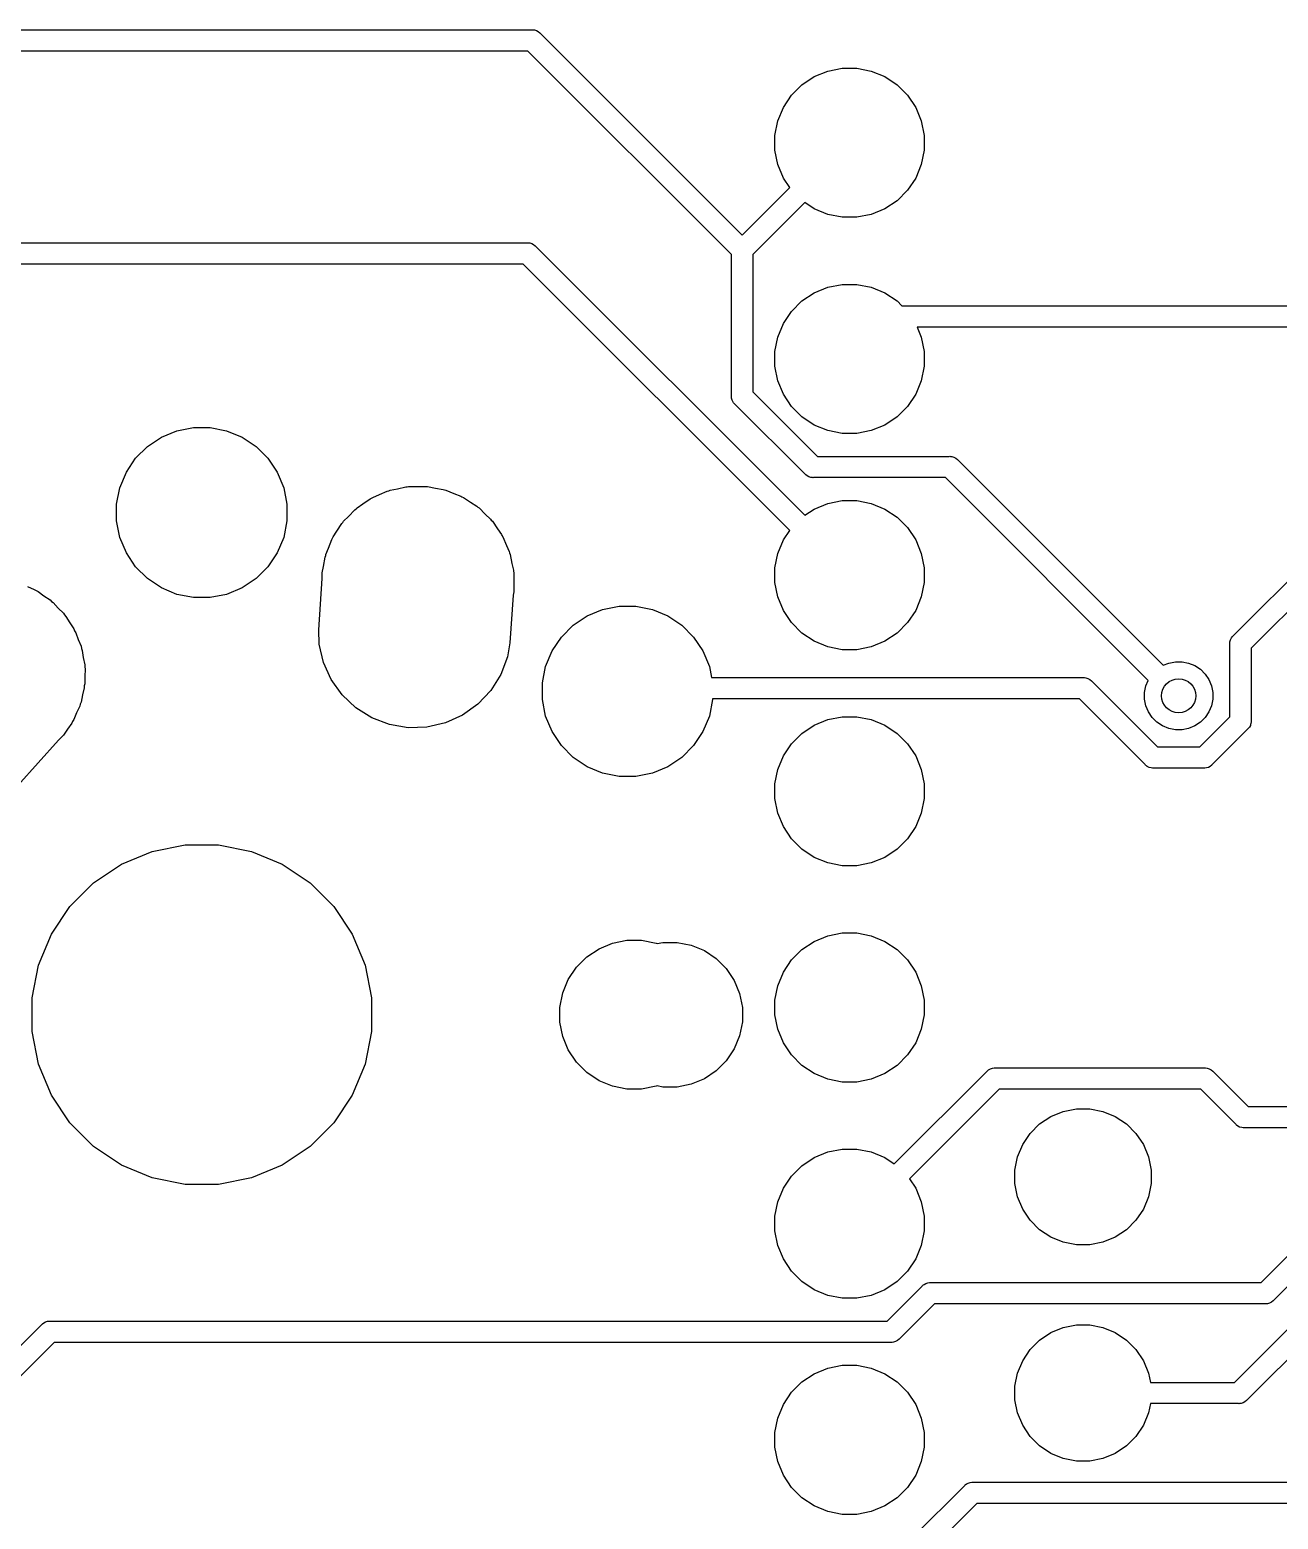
# Model space of a CAD drawing. Extents: x 53 to 306, y -113 to -55.
# Drawn here: x 97.99 to 112.66, y -72.6 to -55.1 of the extents above; entities that cross this region are included whole.
import ezdxf

# ---------------------------------------------------------------- set-up
doc = ezdxf.new("R2010")
doc.units = 0
doc.layers.add('BLACK', color=7, linetype='CONTINUOUS')

msp = doc.modelspace()

# ---------------------------------------------------------------- linework, layer by layer
at = {"layer": 'BLACK', "linetype": 'CONTINUOUS'}
for p, q in [((90.6153, -55.1033), (103.888, -55.1033)), ((103.888, -55.1033), (103.894, -55.1027)), ((103.894, -55.1027), (103.9, -55.1033)), ((103.9, -55.1033), (103.9, -55.1033)), ((103.9, -55.1033), (103.918, -55.1051)), ((103.918, -55.1051), (103.942, -55.1123)), ((103.942, -55.1123), (103.963, -55.1239)), ((103.963, -55.1239), (103.983, -55.1395)), ((103.983, -55.1395), (103.986, -55.1443)), ((103.986, -55.1443), (106.358, -57.5155)), ((103.842, -55.3533), (90.661, -55.3533)), ((106.233, -57.7441), (103.842, -55.3533)), ((107.205, -55.6534), (107.364, -55.5874)), ((107.364, -55.5874), (107.534, -55.5537)), ((107.534, -55.5537), (107.706, -55.5537)), ((107.706, -55.5537), (107.876, -55.5874)), ((107.876, -55.5874), (108.035, -55.6534)), ((106.939, -55.8714), (107.061, -55.7493)), ((107.061, -55.7493), (107.205, -55.6534)), ((108.035, -55.6534), (108.179, -55.7493)), ((108.179, -55.7493), (108.301, -55.8714)), ((106.843, -56.0149), (106.939, -55.8714)), ((108.301, -55.8714), (108.397, -56.0149)), ((106.744, -56.3437), (106.777, -56.1744)), ((106.777, -56.1744), (106.843, -56.0149)), ((108.397, -56.0149), (108.463, -56.1744)), ((108.463, -56.1744), (108.496, -56.3437)), ((106.744, -56.5163), (106.744, -56.3437)), ((108.496, -56.3437), (108.496, -56.5163)), ((106.777, -56.6856), (106.744, -56.5163)), ((108.496, -56.5163), (108.463, -56.6856)), ((106.843, -56.8451), (106.777, -56.6856)), ((108.463, -56.6856), (108.397, -56.8451)), ((106.917, -56.9558), (106.843, -56.8451)), ((108.397, -56.8451), (108.301, -56.9886)), ((106.358, -57.5155), (106.917, -56.9558)), ((108.301, -56.9886), (108.179, -57.1107)), ((107.094, -57.1326), (106.483, -57.7441)), ((107.205, -57.2066), (107.094, -57.1326)), ((107.364, -57.2726), (107.205, -57.2066)), ((108.035, -57.2066), (107.876, -57.2726)), ((108.179, -57.1107), (108.035, -57.2066)), ((107.534, -57.3063), (107.364, -57.2726)), ((107.706, -57.3063), (107.534, -57.3063)), ((107.876, -57.2726), (107.706, -57.3063)), ((90.7389, -57.6052), (103.834, -57.6052)), ((103.834, -57.6052), (103.84, -57.6046)), ((103.84, -57.6046), (103.846, -57.6052)), ((103.846, -57.6052), (103.846, -57.6052)), ((103.846, -57.6052), (103.865, -57.607)), ((103.865, -57.607), (103.888, -57.6142)), ((103.888, -57.6142), (103.91, -57.6258)), ((103.91, -57.6258), (103.929, -57.6414)), ((103.929, -57.6414), (103.933, -57.6462)), ((103.933, -57.6462), (107.094, -60.8074)), ((106.233, -59.4009), (106.233, -57.7441)), ((106.483, -57.7441), (106.483, -59.3552)), ((103.788, -57.8552), (90.7846, -57.8552)), ((106.917, -60.9842), (103.788, -57.8552)), ((107.364, -58.1274), (107.534, -58.0937)), ((107.534, -58.0937), (107.706, -58.0937)), ((107.706, -58.0937), (107.876, -58.1274)), ((107.061, -58.2893), (107.205, -58.1934)), ((107.205, -58.1934), (107.364, -58.1274)), ((107.876, -58.1274), (108.035, -58.1934)), ((108.035, -58.1934), (108.179, -58.2893)), ((106.843, -58.5549), (106.939, -58.4114)), ((106.939, -58.4114), (107.061, -58.2893)), ((108.179, -58.2893), (108.235, -58.3462)), ((108.235, -58.3462), (253.807, -58.3462)), ((106.777, -58.7144), (106.843, -58.5549)), ((253.807, -58.5962), (108.414, -58.5962)), ((108.414, -58.5962), (108.463, -58.7144)), ((106.744, -58.8837), (106.777, -58.7144)), ((108.463, -58.7144), (108.496, -58.8837)), ((106.744, -59.0563), (106.744, -58.8837)), ((108.496, -58.8837), (108.496, -59.0563)), ((112.128, -62.2246), (115.457, -58.895)), ((106.777, -59.2256), (106.744, -59.0563)), ((108.496, -59.0563), (108.463, -59.2256)), ((115.602, -59.1041), (112.337, -62.3691)), ((106.843, -59.3851), (106.777, -59.2256)), ((108.463, -59.2256), (108.397, -59.3851)), ((106.232, -59.407), (106.233, -59.4009)), ((106.235, -59.4315), (106.232, -59.407)), ((106.242, -59.4551), (106.235, -59.4315)), ((106.253, -59.4768), (106.242, -59.4551)), ((106.259, -59.484), (106.253, -59.4768)), ((106.269, -59.4958), (106.259, -59.484)), ((106.274, -59.4997), (106.269, -59.4958)), ((107.098, -60.324), (106.274, -59.4997)), ((106.483, -59.3552), (107.242, -60.115)), ((106.939, -59.5286), (106.843, -59.3851)), ((108.397, -59.3851), (108.301, -59.5286)), ((107.061, -59.6507), (106.939, -59.5286)), ((107.205, -59.7466), (107.061, -59.6507)), ((108.179, -59.6507), (108.035, -59.7466)), ((108.301, -59.5286), (108.179, -59.6507)), ((99.5383, -59.8888), (99.7203, -59.8134)), ((99.7203, -59.8134), (99.9135, -59.775)), ((99.9135, -59.775), (100.11, -59.775)), ((100.11, -59.775), (100.304, -59.8134)), ((100.304, -59.8134), (100.486, -59.8888)), ((107.364, -59.8126), (107.205, -59.7466)), ((107.534, -59.8463), (107.364, -59.8126)), ((107.706, -59.8463), (107.534, -59.8463)), ((107.876, -59.8126), (107.706, -59.8463)), ((108.035, -59.7466), (107.876, -59.8126)), ((99.2352, -60.1375), (99.3745, -59.9982)), ((99.3745, -59.9982), (99.5383, -59.8888)), ((100.486, -59.8888), (100.649, -59.9982)), ((100.649, -59.9982), (100.789, -60.1375)), ((99.1258, -60.3013), (99.2352, -60.1375)), ((100.789, -60.1375), (100.898, -60.3013)), ((107.242, -60.115), (108.792, -60.115)), ((108.792, -60.115), (108.798, -60.1144)), ((108.798, -60.1144), (108.805, -60.115)), ((108.805, -60.115), (108.805, -60.115)), ((108.805, -60.115), (108.823, -60.1168)), ((108.823, -60.1168), (108.847, -60.124)), ((108.847, -60.124), (108.868, -60.1356)), ((108.868, -60.1356), (108.887, -60.1512)), ((108.887, -60.1512), (108.891, -60.156)), ((108.891, -60.156), (111.305, -62.5699)), ((99.0504, -60.4833), (99.1258, -60.3013)), ((100.898, -60.3013), (100.974, -60.4833)), ((107.102, -60.3288), (107.098, -60.324)), ((107.107, -60.3327), (107.102, -60.3288)), ((107.121, -60.3444), (107.107, -60.3327)), ((107.143, -60.356), (107.121, -60.3444)), ((107.166, -60.3632), (107.143, -60.356)), ((107.185, -60.365), (107.166, -60.3632)), ((107.191, -60.3656), (107.185, -60.365)), ((107.185, -60.365), (107.185, -60.365)), ((107.197, -60.365), (107.191, -60.3656)), ((108.747, -60.365), (107.197, -60.365)), ((111.128, -62.7467), (108.747, -60.365)), ((99.012, -60.6765), (99.0504, -60.4833)), ((100.974, -60.4833), (101.012, -60.6765)), ((102.099, -60.5649), (102.191, -60.5236)), ((102.191, -60.5236), (102.209, -60.5195)), ((102.209, -60.5195), (102.224, -60.5132)), ((102.224, -60.5132), (102.312, -60.4958)), ((102.312, -60.4958), (102.407, -60.4738)), ((102.407, -60.4738), (102.425, -60.4733)), ((102.425, -60.4733), (102.441, -60.47)), ((102.441, -60.47), (102.534, -60.47)), ((102.534, -60.47), (102.628, -60.4671)), ((102.628, -60.4671), (102.645, -60.47)), ((102.645, -60.47), (102.663, -60.47)), ((102.663, -60.47), (102.756, -60.4886)), ((102.756, -60.4886), (102.847, -60.5038)), ((102.847, -60.5038), (102.863, -60.5097)), ((102.863, -60.5097), (102.88, -60.5132)), ((102.88, -60.5132), (102.971, -60.5509)), ((102.971, -60.5509), (103.054, -60.5824)), ((99.012, -60.8735), (99.012, -60.6765)), ((101.012, -60.6765), (101.012, -60.8735)), ((101.824, -60.732), (101.835, -60.7212)), ((101.835, -60.7212), (101.905, -60.6744)), ((101.905, -60.6744), (101.989, -60.6145)), ((101.989, -60.6145), (102.006, -60.6068)), ((102.006, -60.6068), (102.019, -60.598)), ((102.019, -60.598), (102.099, -60.5649)), ((103.054, -60.5824), (103.068, -60.591)), ((103.068, -60.591), (103.085, -60.598)), ((103.085, -60.598), (103.169, -60.6542)), ((103.169, -60.6542), (103.242, -60.6999)), ((103.242, -60.6999), (103.253, -60.7107)), ((103.253, -60.7107), (103.269, -60.7212)), ((103.269, -60.7212), (103.342, -60.7944)), ((107.205, -60.7334), (107.364, -60.6674)), ((107.364, -60.6674), (107.534, -60.6337)), ((107.534, -60.6337), (107.706, -60.6337)), ((107.706, -60.6337), (107.876, -60.6674)), ((107.876, -60.6674), (108.035, -60.7334)), ((99.0504, -61.0667), (99.012, -60.8735)), ((101.012, -60.8735), (100.974, -61.0667)), ((101.657, -60.9045), (101.67, -60.8903)), ((101.67, -60.8903), (101.678, -60.8779)), ((101.678, -60.8779), (101.736, -60.8198)), ((101.736, -60.8198), (101.808, -60.7431)), ((101.808, -60.7431), (101.824, -60.732)), ((103.342, -60.7944), (103.403, -60.8518)), ((103.403, -60.8518), (103.412, -60.8643)), ((103.412, -60.8643), (103.426, -60.8779)), ((103.426, -60.8779), (103.485, -60.9657)), ((107.094, -60.8074), (107.205, -60.7334)), ((108.035, -60.7334), (108.179, -60.8293)), ((108.179, -60.8293), (108.301, -60.9514)), ((99.1258, -61.2487), (99.0504, -61.0667)), ((100.974, -61.0667), (100.898, -61.2487)), ((101.539, -61.0923), (101.549, -61.0756)), ((101.549, -61.0756), (101.555, -61.0621)), ((101.555, -61.0621), (101.6, -60.9952)), ((101.6, -60.9952), (101.657, -60.9045)), ((103.485, -60.9657), (103.532, -61.0323)), ((103.532, -61.0323), (103.538, -61.0459)), ((103.538, -61.0459), (103.549, -61.0621)), ((103.549, -61.0621), (103.59, -61.1613)), ((106.843, -61.0949), (106.917, -60.9842)), ((108.301, -60.9514), (108.397, -61.0949)), ((99.2352, -61.4125), (99.1258, -61.2487)), ((100.898, -61.2487), (100.789, -61.4125)), ((101.47, -61.2668), (101.501, -61.1936)), ((101.501, -61.1936), (101.539, -61.0923)), ((103.59, -61.1613), (103.623, -61.2344)), ((103.623, -61.2344), (103.626, -61.2486)), ((103.626, -61.2486), (103.634, -61.2668)), ((106.777, -61.2544), (106.843, -61.0949)), ((108.397, -61.0949), (108.463, -61.2544)), ((99.3745, -61.5518), (99.2352, -61.4125)), ((100.789, -61.4125), (100.649, -61.5518)), ((101.427, -61.4842), (101.442, -61.407)), ((101.442, -61.407), (101.46, -61.2995)), ((101.46, -61.2995), (101.467, -61.281)), ((101.467, -61.281), (101.47, -61.2668)), ((103.634, -61.2668), (103.655, -61.3733)), ((103.655, -61.3733), (103.673, -61.4504)), ((106.744, -61.4237), (106.777, -61.2544)), ((106.744, -61.5963), (106.744, -61.4237)), ((108.463, -61.2544), (108.496, -61.4237)), ((108.496, -61.4237), (108.496, -61.5963)), ((99.5383, -61.6612), (99.3745, -61.5518)), ((100.649, -61.5518), (100.486, -61.6612)), ((101.386, -62.1536), (101.427, -61.55)), ((101.427, -61.55), (101.427, -61.4842)), ((103.673, -61.4504), (103.673, -61.4647)), ((103.673, -61.4647), (103.677, -61.4842)), ((103.677, -61.4842), (103.677, -61.5933)), ((103.677, -61.5933), (103.678, -61.6163)), ((106.777, -61.7656), (106.744, -61.5963)), ((108.496, -61.5963), (108.463, -61.7656)), ((97.9655, -61.6451), (98.0449, -61.678)), ((98.0449, -61.678), (98.0656, -61.6919)), ((98.0656, -61.6919), (98.0883, -61.7025)), ((98.0883, -61.7025), (98.1576, -61.7534)), ((98.1576, -61.7534), (98.2291, -61.8012)), ((99.7203, -61.7366), (99.5383, -61.6612)), ((99.9135, -61.775), (99.7203, -61.7366)), ((100.11, -61.775), (99.9135, -61.775)), ((100.304, -61.7366), (100.11, -61.775)), ((100.486, -61.6612), (100.304, -61.7366)), ((103.669, -61.7471), (103.631, -62.3067)), ((103.677, -61.7058), (103.669, -61.7471)), ((103.678, -61.6163), (103.677, -61.6265)), ((103.677, -61.6265), (103.677, -61.7058)), ((106.843, -61.9251), (106.777, -61.7656)), ((108.463, -61.7656), (108.397, -61.9251)), ((98.2291, -61.8012), (98.2468, -61.8188)), ((98.2468, -61.8188), (98.2669, -61.8336)), ((98.2669, -61.8336), (98.325, -61.897)), ((98.325, -61.897), (98.3858, -61.9579)), ((104.538, -61.9888), (104.72, -61.9134)), ((104.72, -61.9134), (104.914, -61.875)), ((104.914, -61.875), (105.11, -61.875)), ((105.11, -61.875), (105.304, -61.9134)), ((105.304, -61.9134), (105.486, -61.9888)), ((106.939, -62.0686), (106.843, -61.9251)), ((108.397, -61.9251), (108.301, -62.0686)), ((98.3858, -61.9579), (98.3997, -61.9786)), ((98.3997, -61.9786), (98.4166, -61.997)), ((98.4166, -61.997), (98.4611, -62.0705)), ((98.4611, -62.0705), (98.509, -62.1421)), ((104.235, -62.2375), (104.375, -62.0982)), ((104.375, -62.0982), (104.538, -61.9888)), ((105.486, -61.9888), (105.649, -62.0982)), ((105.649, -62.0982), (105.789, -62.2375)), ((107.061, -62.1907), (106.939, -62.0686)), ((108.301, -62.0686), (108.179, -62.1907)), ((98.509, -62.1421), (98.5185, -62.1652)), ((98.5185, -62.1652), (98.5315, -62.1865)), ((98.5315, -62.1865), (98.5608, -62.2672)), ((98.5608, -62.2672), (98.5938, -62.3468)), ((101.391, -62.3196), (101.386, -62.1536)), ((104.126, -62.4013), (104.235, -62.2375)), ((105.789, -62.2375), (105.898, -62.4013)), ((107.205, -62.2866), (107.061, -62.1907)), ((107.364, -62.3526), (107.205, -62.2866)), ((108.035, -62.2866), (107.876, -62.3526)), ((108.179, -62.1907), (108.035, -62.2866)), ((112.086, -62.3173), (112.088, -62.2928)), ((112.088, -62.2928), (112.096, -62.2692)), ((112.096, -62.2692), (112.107, -62.2475)), ((112.107, -62.2475), (112.119, -62.2332)), ((112.119, -62.2332), (112.123, -62.2285)), ((112.119, -62.2332), (112.119, -62.2332)), ((112.123, -62.2285), (112.128, -62.2246)), ((98.5938, -62.3468), (98.5986, -62.3714)), ((98.5986, -62.3714), (98.6072, -62.3948)), ((98.6072, -62.3948), (98.6202, -62.4796)), ((101.441, -62.5356), (101.391, -62.3196)), ((103.603, -62.4704), (103.525, -62.6776)), ((103.631, -62.3067), (103.603, -62.4704)), ((104.05, -62.5833), (104.126, -62.4013)), ((105.898, -62.4013), (105.974, -62.5833)), ((107.534, -62.3863), (107.364, -62.3526)), ((107.706, -62.3863), (107.534, -62.3863)), ((107.876, -62.3526), (107.706, -62.3863)), ((112.087, -62.3234), (112.086, -62.3173)), ((112.087, -63.1765), (112.087, -62.3234)), ((112.337, -62.3691), (112.337, -63.2222)), ((98.6202, -62.4796), (98.637, -62.5642)), ((98.637, -62.5642), (98.637, -62.5892)), ((98.637, -62.5892), (98.6408, -62.6139)), ((98.6408, -62.6139), (98.637, -62.6995)), ((101.532, -62.7377), (101.441, -62.5356)), ((104.012, -62.7765), (104.05, -62.5833)), ((105.974, -62.5833), (106, -62.7144)), ((111.305, -62.5699), (111.37, -62.5432)), ((111.37, -62.5432), (111.447, -62.5278)), ((111.447, -62.5278), (111.526, -62.5278)), ((111.526, -62.5278), (111.603, -62.5432)), ((111.603, -62.5432), (111.676, -62.5733)), ((111.676, -62.5733), (111.741, -62.6171)), ((111.741, -62.6171), (111.797, -62.6728)), ((98.6321, -62.8104), (98.631, -62.8352)), ((98.637, -62.7858), (98.6321, -62.8104)), ((98.637, -62.6995), (98.637, -62.7858)), ((101.66, -62.9181), (101.532, -62.7377)), ((103.525, -62.6776), (103.407, -62.8655)), ((104.012, -62.9735), (104.012, -62.7765)), ((106, -62.7144), (110.366, -62.7144)), ((110.366, -62.7144), (110.372, -62.7138)), ((110.372, -62.7138), (110.378, -62.7144)), ((110.378, -62.7144), (110.378, -62.7144)), ((110.378, -62.7144), (110.397, -62.7162)), ((110.397, -62.7162), (110.42, -62.7234)), ((110.42, -62.7234), (110.442, -62.735)), ((110.442, -62.735), (110.461, -62.7506)), ((110.461, -62.7506), (110.465, -62.7554)), ((110.465, -62.7554), (111.238, -63.5281)), ((111.086, -62.8884), (111.102, -62.8111)), ((111.102, -62.8111), (111.128, -62.7467)), ((111.797, -62.6728), (111.841, -62.7383)), ((111.841, -62.7383), (111.871, -62.8111)), ((111.871, -62.8111), (111.886, -62.8884)), ((98.6106, -62.9185), (98.5938, -63.0031)), ((98.631, -62.8352), (98.6106, -62.9185)), ((101.821, -63.07), (101.66, -62.9181)), ((103.407, -62.8655), (103.255, -63.0269)), ((104.05, -63.1667), (104.012, -62.9735)), ((106.012, -62.9735), (105.974, -63.1667)), ((110.32, -62.9644), (106.012, -62.9644)), ((106.012, -62.9644), (106.012, -62.9735)), ((111.093, -63.7372), (110.32, -62.9644)), ((111.086, -62.9672), (111.086, -62.8884)), ((111.102, -63.0445), (111.086, -62.9672)), ((111.886, -62.9672), (111.871, -63.0445)), ((111.886, -62.8884), (111.886, -62.9672)), ((98.542, -63.1282), (98.509, -63.2079)), ((98.5782, -63.0505), (98.542, -63.1282)), ((98.5842, -63.0263), (98.5782, -63.0505)), ((98.5938, -63.0031), (98.5842, -63.0263)), ((102.009, -63.1876), (101.821, -63.07)), ((103.075, -63.1555), (102.873, -63.2464)), ((103.255, -63.0269), (103.075, -63.1555)), ((104.126, -63.3487), (104.05, -63.1667)), ((105.974, -63.1667), (105.898, -63.3487)), ((107.364, -63.2074), (107.534, -63.1737)), ((107.534, -63.1737), (107.706, -63.1737)), ((107.706, -63.1737), (107.876, -63.2074)), ((111.132, -63.1173), (111.102, -63.0445)), ((111.176, -63.1828), (111.132, -63.1173)), ((111.841, -63.1173), (111.797, -63.1828)), ((111.871, -63.0445), (111.841, -63.1173)), ((98.4338, -63.3204), (98.3858, -63.3921)), ((98.4845, -63.2513), (98.4338, -63.3204)), ((98.495, -63.2287), (98.4845, -63.2513)), ((98.509, -63.2079), (98.495, -63.2287)), ((102.217, -63.2662), (102.009, -63.1876)), ((102.435, -63.3028), (102.217, -63.2662)), ((102.657, -63.2962), (102.435, -63.3028)), ((102.873, -63.2464), (102.657, -63.2962)), ((104.235, -63.5125), (104.126, -63.3487)), ((105.898, -63.3487), (105.789, -63.5125)), ((107.061, -63.3693), (107.205, -63.2734)), ((107.205, -63.2734), (107.364, -63.2074)), ((107.876, -63.2074), (108.035, -63.2734)), ((108.035, -63.2734), (108.179, -63.3693)), ((111.231, -63.2385), (111.176, -63.1828)), ((111.297, -63.2823), (111.231, -63.2385)), ((111.37, -63.3124), (111.297, -63.2823)), ((111.447, -63.3278), (111.37, -63.3124)), ((111.526, -63.3278), (111.447, -63.3278)), ((111.603, -63.3124), (111.526, -63.3278)), ((111.676, -63.2823), (111.603, -63.3124)), ((111.741, -63.2385), (111.676, -63.2823)), ((111.735, -63.5281), (112.087, -63.1765)), ((111.797, -63.1828), (111.741, -63.2385)), ((112.296, -63.321), (111.88, -63.7371)), ((112.3, -63.3171), (112.296, -63.321)), ((112.31, -63.306), (112.3, -63.3171)), ((112.316, -63.2981), (112.31, -63.306)), ((112.328, -63.2764), (112.316, -63.2981)), ((112.331, -63.2662), (112.328, -63.2764)), ((112.335, -63.2528), (112.331, -63.2662)), ((112.337, -63.2344), (112.335, -63.2528)), ((112.337, -63.2222), (112.337, -63.2283)), ((112.337, -63.2283), (112.337, -63.2344)), ((112.337, -63.2344), (112.337, -63.2344)), ((98.3289, -63.4491), (97.0024, -64.9274)), ((98.3858, -63.3921), (98.3289, -63.4491)), ((104.375, -63.6518), (104.235, -63.5125)), ((105.789, -63.5125), (105.649, -63.6518)), ((106.843, -63.6349), (106.939, -63.4914)), ((106.939, -63.4914), (107.061, -63.3693)), ((108.179, -63.3693), (108.301, -63.4914)), ((108.301, -63.4914), (108.397, -63.6349)), ((104.538, -63.7612), (104.375, -63.6518)), ((105.649, -63.6518), (105.486, -63.7612)), ((106.777, -63.7944), (106.843, -63.6349)), ((108.397, -63.6349), (108.463, -63.7944)), ((111.238, -63.5281), (111.735, -63.5281)), ((104.72, -63.8366), (104.538, -63.7612)), ((104.914, -63.875), (104.72, -63.8366)), ((105.11, -63.875), (104.914, -63.875)), ((105.304, -63.8366), (105.11, -63.875)), ((105.486, -63.7612), (105.304, -63.8366)), ((106.744, -63.9637), (106.777, -63.7944)), ((108.463, -63.7944), (108.496, -63.9637)), ((111.097, -63.7419), (111.093, -63.7372)), ((111.102, -63.7458), (111.097, -63.7419)), ((111.115, -63.7568), (111.102, -63.7458)), ((111.102, -63.7458), (111.102, -63.7458)), ((111.116, -63.7575), (111.115, -63.7568)), ((111.138, -63.7691), (111.116, -63.7575)), ((111.161, -63.7763), (111.138, -63.7691)), ((111.18, -63.7781), (111.161, -63.7763)), ((111.186, -63.7787), (111.18, -63.7781)), ((111.18, -63.7781), (111.18, -63.7781)), ((111.192, -63.7781), (111.186, -63.7787)), ((111.781, -63.7781), (111.192, -63.7781)), ((111.787, -63.7787), (111.781, -63.7781)), ((111.793, -63.7781), (111.787, -63.7787)), ((111.811, -63.7763), (111.793, -63.7781)), ((111.793, -63.7781), (111.793, -63.7781)), ((111.835, -63.7691), (111.811, -63.7763)), ((111.857, -63.7575), (111.835, -63.7691)), ((111.876, -63.7419), (111.857, -63.7575)), ((111.88, -63.7371), (111.876, -63.7419)), ((106.744, -64.1363), (106.744, -63.9637)), ((108.496, -63.9637), (108.496, -64.1363)), ((106.777, -64.3056), (106.744, -64.1363)), ((108.496, -64.1363), (108.463, -64.3056)), ((106.843, -64.4651), (106.777, -64.3056)), ((108.463, -64.3056), (108.397, -64.4651)), ((106.939, -64.6086), (106.843, -64.4651)), ((108.397, -64.4651), (108.301, -64.6086)), ((99.4304, -64.7577), (99.8156, -64.6811)), ((99.8156, -64.6811), (100.208, -64.6811)), ((100.208, -64.6811), (100.594, -64.7577)), ((107.061, -64.7307), (106.939, -64.6086)), ((107.205, -64.8266), (107.061, -64.7307)), ((108.179, -64.7307), (108.035, -64.8266)), ((108.301, -64.6086), (108.179, -64.7307)), ((98.741, -65.1262), (99.0675, -64.908)), ((99.0675, -64.908), (99.4304, -64.7577)), ((100.594, -64.7577), (100.956, -64.908)), ((100.956, -64.908), (101.283, -65.1262)), ((107.364, -64.8926), (107.205, -64.8266)), ((107.534, -64.9263), (107.364, -64.8926)), ((107.876, -64.8926), (107.706, -64.9263)), ((108.035, -64.8266), (107.876, -64.8926)), ((107.706, -64.9263), (107.534, -64.9263)), ((98.4632, -65.404), (98.741, -65.1262)), ((101.283, -65.1262), (101.561, -65.404)), ((98.245, -65.7305), (98.4632, -65.404)), ((101.561, -65.404), (101.779, -65.7305)), ((98.0947, -66.0934), (98.245, -65.7305)), ((101.779, -65.7305), (101.929, -66.0934)), ((104.837, -65.8336), (105.006, -65.8)), ((105.006, -65.8), (105.178, -65.8)), ((105.178, -65.8), (105.347, -65.8336)), ((107.205, -65.8134), (107.364, -65.7474)), ((107.364, -65.7474), (107.534, -65.7137)), ((107.534, -65.7137), (107.706, -65.7137)), ((107.706, -65.7137), (107.876, -65.7474)), ((107.876, -65.7474), (108.035, -65.8134)), ((104.534, -65.9953), (104.678, -65.8996)), ((104.678, -65.8996), (104.837, -65.8336)), ((105.347, -65.8336), (105.359, -65.8387)), ((105.359, -65.8387), (105.428, -65.825)), ((105.428, -65.825), (105.596, -65.825)), ((105.596, -65.825), (105.76, -65.8577)), ((105.76, -65.8577), (105.915, -65.9217)), ((105.915, -65.9217), (106.054, -66.0148)), ((106.939, -66.0314), (107.061, -65.9093)), ((107.061, -65.9093), (107.205, -65.8134)), ((108.035, -65.8134), (108.179, -65.9093)), ((108.179, -65.9093), (108.301, -66.0314)), ((98.0181, -66.4786), (98.0947, -66.0934)), ((101.929, -66.0934), (102.006, -66.4786)), ((104.317, -66.2605), (104.412, -66.1172)), ((104.412, -66.1172), (104.534, -65.9953)), ((106.054, -66.0148), (106.172, -66.1332)), ((106.172, -66.1332), (106.265, -66.2724)), ((106.843, -66.1749), (106.939, -66.0314)), ((108.301, -66.0314), (108.397, -66.1749)), ((104.251, -66.4198), (104.317, -66.2605)), ((106.265, -66.2724), (106.329, -66.4271)), ((106.777, -66.3344), (106.843, -66.1749)), ((108.397, -66.1749), (108.463, -66.3344)), ((98.0181, -66.8714), (98.0181, -66.4786)), ((102.006, -66.4786), (102.006, -66.8714)), ((104.217, -66.5888), (104.251, -66.4198)), ((106.329, -66.4271), (106.362, -66.5913)), ((106.744, -66.5037), (106.777, -66.3344)), ((108.463, -66.3344), (108.496, -66.5037)), ((104.217, -66.7612), (104.217, -66.5888)), ((106.362, -66.5913), (106.362, -66.7587)), ((106.744, -66.6763), (106.744, -66.5037)), ((106.777, -66.8456), (106.744, -66.6763)), ((108.496, -66.6763), (108.463, -66.8456)), ((108.496, -66.5037), (108.496, -66.6763)), ((104.251, -66.9302), (104.217, -66.7612)), ((106.362, -66.7587), (106.329, -66.9229)), ((106.843, -67.0051), (106.777, -66.8456)), ((108.463, -66.8456), (108.397, -67.0051)), ((98.0947, -67.2566), (98.0181, -66.8714)), ((102.006, -66.8714), (101.929, -67.2566)), ((104.317, -67.0895), (104.251, -66.9302)), ((106.329, -66.9229), (106.265, -67.0776)), ((106.939, -67.1486), (106.843, -67.0051)), ((108.397, -67.0051), (108.301, -67.1486)), ((104.412, -67.2328), (104.317, -67.0895)), ((106.265, -67.0776), (106.172, -67.2168)), ((107.061, -67.2707), (106.939, -67.1486)), ((108.301, -67.1486), (108.179, -67.2707)), ((98.245, -67.6195), (98.0947, -67.2566)), ((101.929, -67.2566), (101.779, -67.6195)), ((104.534, -67.3547), (104.412, -67.2328)), ((104.678, -67.4504), (104.534, -67.3547)), ((106.054, -67.3352), (105.915, -67.4283)), ((106.172, -67.2168), (106.054, -67.3352)), ((107.205, -67.3666), (107.061, -67.2707)), ((107.364, -67.4326), (107.205, -67.3666)), ((108.035, -67.3666), (107.876, -67.4326)), ((108.179, -67.2707), (108.035, -67.3666)), ((108.146, -68.4274), (109.231, -67.3419)), ((109.231, -67.3419), (109.235, -67.3372)), ((109.235, -67.3372), (109.24, -67.3333)), ((109.24, -67.3333), (109.254, -67.3216)), ((109.254, -67.3216), (109.276, -67.31)), ((109.276, -67.31), (109.299, -67.3028)), ((109.299, -67.3028), (109.318, -67.301)), ((109.318, -67.301), (109.324, -67.3004)), ((109.318, -67.301), (109.318, -67.301)), ((109.324, -67.3004), (109.33, -67.301)), ((109.33, -67.301), (111.791, -67.301)), ((111.791, -67.301), (111.797, -67.3004)), ((111.797, -67.3004), (111.803, -67.301)), ((111.803, -67.301), (111.803, -67.301)), ((111.803, -67.301), (111.822, -67.3028)), ((111.822, -67.3028), (111.845, -67.31)), ((111.845, -67.31), (111.867, -67.3216)), ((111.867, -67.3216), (111.886, -67.3372)), ((111.886, -67.3372), (111.89, -67.342)), ((111.89, -67.342), (112.302, -67.7541)), ((104.837, -67.5164), (104.678, -67.4504)), ((105.006, -67.55), (104.837, -67.5164)), ((105.178, -67.55), (105.006, -67.55)), ((105.347, -67.5164), (105.178, -67.55)), ((105.359, -67.5113), (105.347, -67.5164)), ((105.428, -67.525), (105.359, -67.5113)), ((105.596, -67.525), (105.428, -67.525)), ((105.76, -67.4923), (105.596, -67.525)), ((105.915, -67.4283), (105.76, -67.4923)), ((107.534, -67.4663), (107.364, -67.4326)), ((107.706, -67.4663), (107.534, -67.4663)), ((107.876, -67.4326), (107.706, -67.4663)), ((109.376, -67.551), (108.323, -68.6042)), ((111.745, -67.551), (109.376, -67.551)), ((112.157, -67.9632), (111.745, -67.551)), ((98.4632, -67.946), (98.245, -67.6195)), ((101.779, -67.6195), (101.561, -67.946)), ((109.853, -67.9586), (109.984, -67.871)), ((109.984, -67.871), (110.13, -67.8107)), ((110.13, -67.8107), (110.284, -67.78)), ((110.284, -67.78), (110.442, -67.78)), ((110.442, -67.78), (110.596, -67.8107)), ((110.596, -67.8107), (110.742, -67.871)), ((110.742, -67.871), (110.873, -67.9586)), ((112.302, -67.7541), (114.459, -67.7541)), ((98.741, -68.2238), (98.4632, -67.946)), ((101.561, -67.946), (101.283, -68.2238)), ((109.654, -68.2011), (109.742, -68.07)), ((109.742, -68.07), (109.853, -67.9586)), ((110.873, -67.9586), (110.984, -68.07)), ((110.984, -68.07), (111.072, -68.2011)), ((112.161, -67.9679), (112.157, -67.9632)), ((112.166, -67.9718), (112.161, -67.9679)), ((112.18, -67.9835), (112.166, -67.9718)), ((112.166, -67.9718), (112.166, -67.9718)), ((112.202, -67.9951), (112.18, -67.9835)), ((112.226, -68.0023), (112.202, -67.9951)), ((112.244, -68.0041), (112.226, -68.0023)), ((112.25, -68.0047), (112.244, -68.0041)), ((112.244, -68.0041), (112.244, -68.0041)), ((112.256, -68.0041), (112.25, -68.0047)), ((114.505, -68.0041), (112.256, -68.0041)), ((99.0675, -68.442), (98.741, -68.2238)), ((101.283, -68.2238), (100.956, -68.442)), ((109.594, -68.3466), (109.654, -68.2011)), ((111.072, -68.2011), (111.132, -68.3466)), ((107.061, -68.4493), (107.205, -68.3534)), ((107.205, -68.3534), (107.364, -68.2874)), ((107.364, -68.2874), (107.534, -68.2537)), ((107.534, -68.2537), (107.706, -68.2537)), ((107.706, -68.2537), (107.876, -68.2874)), ((107.876, -68.2874), (108.035, -68.3534)), ((108.035, -68.3534), (108.146, -68.4274)), ((109.563, -68.5012), (109.594, -68.3466)), ((111.132, -68.3466), (111.163, -68.5012)), ((99.4304, -68.5923), (99.0675, -68.442)), ((99.8156, -68.6689), (99.4304, -68.5923)), ((100.594, -68.5923), (100.208, -68.6689)), ((100.956, -68.442), (100.594, -68.5923)), ((106.843, -68.7149), (106.939, -68.5714)), ((106.939, -68.5714), (107.061, -68.4493)), ((109.563, -68.6588), (109.563, -68.5012)), ((111.163, -68.5012), (111.163, -68.6588)), ((100.208, -68.6689), (99.8156, -68.6689)), ((106.777, -68.8744), (106.843, -68.7149)), ((108.323, -68.6042), (108.397, -68.7149)), ((108.397, -68.7149), (108.463, -68.8744)), ((109.594, -68.8134), (109.563, -68.6588)), ((111.163, -68.6588), (111.132, -68.8134)), ((106.744, -69.0437), (106.777, -68.8744)), ((108.463, -68.8744), (108.496, -69.0437)), ((109.654, -68.9589), (109.594, -68.8134)), ((111.132, -68.8134), (111.072, -68.9589)), ((106.744, -69.2163), (106.744, -69.0437)), ((108.496, -69.0437), (108.496, -69.2163)), ((109.742, -69.09), (109.654, -68.9589)), ((109.853, -69.2014), (109.742, -69.09)), ((110.984, -69.09), (110.873, -69.2014)), ((111.072, -68.9589), (110.984, -69.09)), ((106.777, -69.3856), (106.744, -69.2163)), ((108.496, -69.2163), (108.463, -69.3856)), ((109.984, -69.289), (109.853, -69.2014)), ((110.13, -69.3493), (109.984, -69.289)), ((110.742, -69.289), (110.596, -69.3493)), ((110.873, -69.2014), (110.742, -69.289)), ((106.843, -69.5451), (106.777, -69.3856)), ((108.463, -69.3856), (108.397, -69.5451)), ((110.284, -69.38), (110.13, -69.3493)), ((110.442, -69.38), (110.284, -69.38)), ((110.596, -69.3493), (110.442, -69.38)), ((112.453, -69.8227), (112.862, -69.4133)), ((106.939, -69.6886), (106.843, -69.5451)), ((108.397, -69.5451), (108.301, -69.6886)), ((113.007, -69.6224), (112.598, -70.0317)), ((107.061, -69.8107), (106.939, -69.6886)), ((107.205, -69.9066), (107.061, -69.8107)), ((108.179, -69.8107), (108.035, -69.9066)), ((108.301, -69.6886), (108.179, -69.8107)), ((108.517, -69.8317), (108.54, -69.8245)), ((108.54, -69.8245), (108.559, -69.8227)), ((108.559, -69.8227), (108.565, -69.8221)), ((108.559, -69.8227), (108.559, -69.8227)), ((108.565, -69.8221), (108.571, -69.8227)), ((108.571, -69.8227), (112.453, -69.8227)), ((107.364, -69.9726), (107.205, -69.9066)), ((107.534, -70.0063), (107.364, -69.9726)), ((107.876, -69.9726), (107.706, -70.0063)), ((108.035, -69.9066), (107.876, -69.9726)), ((108.061, -70.275), (108.472, -69.8636)), ((108.472, -69.8636), (108.476, -69.8589)), ((108.476, -69.8589), (108.481, -69.855)), ((108.481, -69.855), (108.495, -69.8433)), ((108.495, -69.8433), (108.517, -69.8317)), ((112.143, -70.995), (113.274, -69.8636)), ((107.706, -70.0063), (107.534, -70.0063)), ((108.617, -70.0727), (108.205, -70.484)), ((112.499, -70.0727), (108.617, -70.0727)), ((113.419, -70.0727), (112.287, -71.204)), ((112.505, -70.0733), (112.499, -70.0727)), ((112.511, -70.0727), (112.505, -70.0733)), ((112.529, -70.0709), (112.511, -70.0727)), ((112.511, -70.0727), (112.511, -70.0727)), ((112.553, -70.0637), (112.529, -70.0709)), ((112.575, -70.0521), (112.553, -70.0637)), ((112.594, -70.0365), (112.575, -70.0521)), ((112.598, -70.0317), (112.594, -70.0365)), ((96.7358, -71.7123), (98.1322, -70.3159)), ((98.1322, -70.3159), (98.1361, -70.3112)), ((98.1361, -70.3112), (98.1408, -70.3073)), ((98.1408, -70.3073), (98.1551, -70.2956)), ((98.1408, -70.3073), (98.1408, -70.3073)), ((98.1551, -70.2956), (98.1768, -70.284)), ((98.1768, -70.284), (98.2004, -70.2768)), ((98.2004, -70.2768), (98.2188, -70.275)), ((98.2188, -70.275), (98.2249, -70.2744)), ((98.2188, -70.275), (98.2188, -70.275)), ((98.2249, -70.2744), (98.231, -70.275)), ((98.231, -70.275), (108.061, -70.275)), ((109.984, -70.411), (110.13, -70.3507)), ((110.13, -70.3507), (110.284, -70.32)), ((110.284, -70.32), (110.442, -70.32)), ((110.442, -70.32), (110.596, -70.3507)), ((110.596, -70.3507), (110.742, -70.411)), ((98.2767, -70.525), (96.8803, -71.9213)), ((108.107, -70.525), (98.2767, -70.525)), ((108.113, -70.5256), (108.107, -70.525)), ((108.119, -70.525), (108.113, -70.5256)), ((108.137, -70.5232), (108.119, -70.525)), ((108.119, -70.525), (108.119, -70.525)), ((108.161, -70.516), (108.137, -70.5232)), ((108.182, -70.5044), (108.161, -70.516)), ((108.202, -70.4888), (108.182, -70.5044)), ((108.205, -70.484), (108.202, -70.4888)), ((109.742, -70.61), (109.853, -70.4986)), ((109.853, -70.4986), (109.984, -70.411)), ((110.742, -70.411), (110.873, -70.4986)), ((110.873, -70.4986), (110.984, -70.61)), ((109.654, -70.7411), (109.742, -70.61)), ((110.984, -70.61), (111.072, -70.7411)), ((107.205, -70.8934), (107.364, -70.8274)), ((107.364, -70.8274), (107.534, -70.7937)), ((107.534, -70.7937), (107.706, -70.7937)), ((107.706, -70.7937), (107.876, -70.8274)), ((107.876, -70.8274), (108.035, -70.8934)), ((109.594, -70.8866), (109.654, -70.7411)), ((111.072, -70.7411), (111.132, -70.8866)), ((106.939, -71.1114), (107.061, -70.9893)), ((107.061, -70.9893), (107.205, -70.8934)), ((108.035, -70.8934), (108.179, -70.9893)), ((108.179, -70.9893), (108.301, -71.1114)), ((109.563, -71.0412), (109.594, -70.8866)), ((109.563, -71.1988), (109.563, -71.0412)), ((111.132, -70.8866), (111.154, -70.995)), ((111.154, -70.995), (112.143, -70.995)), ((106.843, -71.2549), (106.939, -71.1114)), ((108.301, -71.1114), (108.397, -71.2549)), ((109.594, -71.3534), (109.563, -71.1988)), ((112.264, -71.2244), (112.243, -71.236)), ((112.284, -71.2088), (112.264, -71.2244)), ((112.287, -71.204), (112.284, -71.2088)), ((106.777, -71.4144), (106.843, -71.2549)), ((108.397, -71.2549), (108.463, -71.4144)), ((109.654, -71.4989), (109.594, -71.3534)), ((111.132, -71.3534), (111.072, -71.4989)), ((111.154, -71.245), (111.132, -71.3534)), ((112.189, -71.245), (111.154, -71.245)), ((112.195, -71.2456), (112.189, -71.245)), ((112.201, -71.245), (112.195, -71.2456)), ((112.219, -71.2432), (112.201, -71.245)), ((112.201, -71.245), (112.201, -71.245)), ((112.243, -71.236), (112.219, -71.2432)), ((106.744, -71.5837), (106.777, -71.4144)), ((108.463, -71.4144), (108.496, -71.5837)), ((109.742, -71.63), (109.654, -71.4989)), ((111.072, -71.4989), (110.984, -71.63)), ((106.744, -71.7563), (106.744, -71.5837)), ((108.496, -71.5837), (108.496, -71.7563)), ((109.853, -71.7414), (109.742, -71.63)), ((109.984, -71.829), (109.853, -71.7414)), ((110.873, -71.7414), (110.742, -71.829)), ((110.984, -71.63), (110.873, -71.7414)), ((106.777, -71.9256), (106.744, -71.7563)), ((106.843, -72.0851), (106.777, -71.9256)), ((108.463, -71.9256), (108.397, -72.0851)), ((108.496, -71.7563), (108.463, -71.9256)), ((110.13, -71.8893), (109.984, -71.829)), ((110.284, -71.92), (110.13, -71.8893)), ((110.442, -71.92), (110.284, -71.92)), ((110.596, -71.8893), (110.442, -71.92)), ((110.742, -71.829), (110.596, -71.8893)), ((106.939, -72.2286), (106.843, -72.0851)), ((108.397, -72.0851), (108.301, -72.2286)), ((107.061, -72.3507), (106.939, -72.2286)), ((108.301, -72.2286), (108.179, -72.3507)), ((108.365, -72.815), (108.97, -72.2096)), ((108.97, -72.2096), (108.974, -72.2049)), ((108.974, -72.2049), (108.979, -72.201)), ((108.979, -72.201), (108.993, -72.1893)), ((108.979, -72.201), (108.979, -72.201)), ((108.993, -72.1893), (108.996, -72.1878)), ((108.996, -72.1878), (109.015, -72.1777)), ((109.015, -72.1777), (109.038, -72.1705)), ((109.038, -72.1705), (109.056, -72.1687)), ((109.056, -72.1687), (109.063, -72.1681)), ((109.056, -72.1687), (109.056, -72.1687)), ((109.063, -72.1681), (109.069, -72.1687)), ((109.069, -72.1687), (126.303, -72.1687)), ((107.205, -72.4466), (107.061, -72.3507)), ((107.364, -72.5126), (107.205, -72.4466)), ((108.035, -72.4466), (107.876, -72.5126)), ((108.179, -72.3507), (108.035, -72.4466)), ((109.114, -72.4187), (108.509, -73.024)), ((126.349, -72.4187), (109.114, -72.4187)), ((107.534, -72.5463), (107.364, -72.5126)), ((107.706, -72.5463), (107.534, -72.5463)), ((107.876, -72.5126), (107.706, -72.5463))]:
    msp.add_line(p, q, dxfattribs=at)
at = {"layer": 'BLACK'}
msp.add_circle((111.486, -62.9278), 0.2, dxfattribs=at)

doc.saveas('drawing.dxf')
